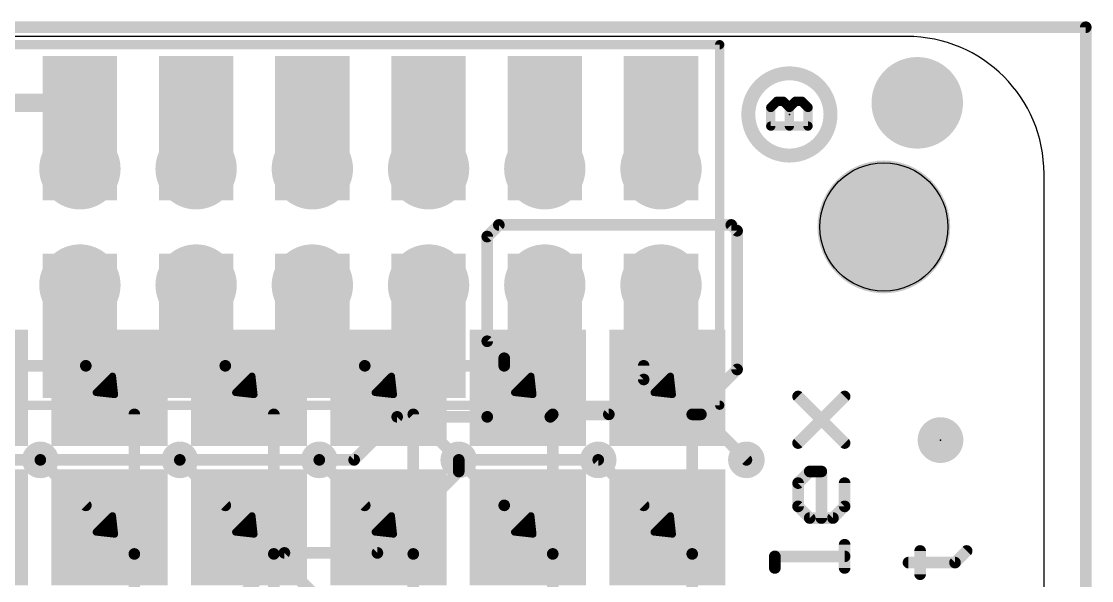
# Model space of a CAD drawing. Extents: x -0.1 to 66, y -0.1 to 31.
# Drawn here: x 42.65 to 66.04, y 18.78 to 30.99 of the extents above; entities that cross this region are included whole.
import ezdxf

# ---------------------------------------------------------------- set-up
doc = ezdxf.new("R2010")
doc.units = 0
for name, color, linetype in [('1', 12, 'CONTINUOUS'), ('16', 132, 'CONTINUOUS'), ('17', 110, 'CONTINUOUS'), ('18', 110, 'CONTINUOUS'), ('20', 53, 'CONTINUOUS'), ('21', 40, 'CONTINUOUS'), ('22', 6, 'CONTINUOUS'), ('23', 40, 'CONTINUOUS'), ('30', 253, 'CONTINUOUS'), ('32', 253, 'CONTINUOUS')]:
    doc.layers.add(name, color=color, linetype=linetype)

# ---------------------------------------------------------------- blocks, each defined once
blk = doc.blocks.new('RECT')
blk.add_solid([(-0.5, -0.5), (0.5, -0.5), (-0.5, 0.5), (0.5, 0.5)])
blk = doc.blocks.new('PIE')
at = {"const_width": 0.5}
blk.add_lwpolyline([(0, -0.25, 1), (0, 0.25, 1), (0, -0.25)], format="xyb", dxfattribs=at)
blk = doc.blocks.new('ROUNDP')
at = {"const_width": 0.5}
blk.add_lwpolyline([(0, -0.25, 1), (0, 0.25, 1), (0, -0.25)], format="xyb", dxfattribs=at)
blk = doc.blocks.new('ROUNDV')
at = {"const_width": 0.5}
blk.add_lwpolyline([(0, -0.25, 1), (0, 0.25, 1), (0, -0.25)], format="xyb", dxfattribs=at)

msp = doc.modelspace()

# ---------------------------------------------------------------- linework, layer by layer
at = {"layer": '1'}
for points, const_width in [([(31.23, 29.21), (43.93, 29.21)], 0.4064), ([(43.93, 29.21), (43.93, 27.77)], 0.4064), ([(52.832, 26.289), (53.086, 26.543)], 0.254), ([(53.086, 26.543), (58.166, 26.543)], 0.254), ([(58.166, 26.543), (58.293, 26.416)], 0.254), ([(58.293, 26.416), (58.293, 23.3868)], 0.254), ([(52.832, 24.003), (52.832, 26.289)], 0.254), ([(53.2034, 23.6316), (52.832, 24.003)], 0.254), ([(53.2034, 23.4665), (53.2034, 23.6316)], 0.254), ([(41.0114, 23.4665), (44.0594, 23.4665)], 0.254), ([(44.0594, 23.4665), (47.1074, 23.4665)], 0.254), ([(47.1074, 23.4665), (50.1554, 23.4665)], 0.254), ([(50.1554, 23.4665), (53.2034, 23.4665)], 0.254), ([(56.2514, 23.4665), (56.2514, 23.1679)], 0.254), ([(58.293, 23.3868), (57.312, 22.4059)], 0.254), ([(56.2514, 23.1679), (55.4894, 22.4059)], 0.254), ([(45.12, 22.4059), (45.12, 19.3579)], 0.254), ([(48.168, 19.3579), (48.168, 22.4059)], 0.254), ([(52.2097, 21.4122), (51.216, 22.4059)], 0.254), ([(51.216, 19.3579), (51.216, 22.4059)], 0.254), ([(52.832, 22.352), (54.2102, 22.352)], 0.254), ([(54.2102, 22.352), (54.264, 22.4059)], 0.254), ([(54.264, 19.3579), (54.264, 22.4059)], 0.254), ([(54.264, 22.4059), (55.4894, 22.4059)], 0.254), ([(57.312, 22.4059), (57.312, 19.3579)], 0.254), ([(57.312, 22.4059), (57.5025, 22.4059)], 0.254), ([(57.5025, 22.4059), (58.4962, 21.4122)], 0.254), ([(44.0594, 20.4185), (43.0657, 21.4122)], 0.254), ([(47.1074, 20.4185), (46.1137, 21.4122)], 0.254), ([(49.1617, 21.4122), (50.1554, 20.4185)], 0.254), ([(53.2034, 20.4185), (52.2097, 21.4122)], 0.254), ([(52.2097, 21.4122), (52.2097, 21.4122)], 0.254), ([(56.2514, 20.4185), (55.2577, 21.4122)], 0.254), ([(53.2034, 20.4185), (53.2034, 20.4185)], 0.254), ([(45.12, 19.3579), (45.12, 16.3099)], 0.254), ([(49.1617, 18.3642), (48.168, 19.3579)], 0.254), ([(48.168, 16.3099), (48.168, 19.3579)], 0.254), ([(51.216, 16.3099), (51.216, 19.3579)], 0.254), ([(54.264, 16.3099), (54.264, 19.3579)], 0.254), ([(57.312, 19.3579), (57.312, 16.3099)], 0.254)]:
    msp.add_lwpolyline(points, dxfattribs=dict(at, const_width=const_width))
for points, const_width in [([(44.0316, 29.21, 1), (43.8284, 29.21)], 0.2032), ([(43.93, 29.1084, 1), (43.93, 29.3116)], 0.2032), ([(43.8284, 27.77, 1), (44.0316, 27.77)], 0.2032), ([(53.086, 26.6065, 1), (53.086, 26.4795)], 0.127), ([(53.1309, 26.4981, 1), (53.0411, 26.5879)], 0.127), ([(58.2109, 26.5879, 1), (58.1211, 26.4981)], 0.127), ([(58.166, 26.4795, 1), (58.166, 26.6065)], 0.127), ([(58.3565, 26.416, 1), (58.2295, 26.416)], 0.127), ([(58.2481, 26.3711, 1), (58.3379, 26.4609)], 0.127), ([(52.8955, 26.289, 1), (52.7685, 26.289)], 0.127), ([(52.7871, 26.3339, 1), (52.8769, 26.2441)], 0.127), ([(52.8769, 24.0479, 1), (52.7871, 23.9581)], 0.127), ([(52.7685, 24.003, 1), (52.8955, 24.003)], 0.127), ([(53.2669, 23.6316, 1), (53.1399, 23.6316)], 0.127), ([(53.1585, 23.5867, 1), (53.2483, 23.6765)], 0.127), ([(44.0594, 23.53, 1), (44.0594, 23.403)], 0.127), ([(44.0594, 23.403, 1), (44.0594, 23.53)], 0.127), ([(47.1074, 23.53, 1), (47.1074, 23.403)], 0.127), ([(47.1074, 23.403, 1), (47.1074, 23.53)], 0.127), ([(50.1554, 23.53, 1), (50.1554, 23.403)], 0.127), ([(50.1554, 23.403, 1), (50.1554, 23.53)], 0.127), ([(53.1399, 23.4665, 1), (53.2669, 23.4665)], 0.127), ([(53.2034, 23.403, 1), (53.2034, 23.53)], 0.127), ([(56.3149, 23.4665, 1), (56.1879, 23.4665)], 0.127), ([(58.2295, 23.3868, 1), (58.3565, 23.3868)], 0.127), ([(58.3379, 23.3419, 1), (58.2481, 23.4317)], 0.127), ([(56.1879, 23.1679, 1), (56.3149, 23.1679)], 0.127), ([(56.2963, 23.123, 1), (56.2065, 23.2128)], 0.127), ([(45.1835, 22.4059, 1), (45.0565, 22.4059)], 0.127), ([(48.2315, 22.4059, 1), (48.1045, 22.4059)], 0.127), ([(51.2609, 22.4508, 1), (51.1711, 22.361)], 0.127), ([(51.2795, 22.4059, 1), (51.1525, 22.4059)], 0.127), ([(52.832, 22.4155, 1), (52.832, 22.2885)], 0.127), ([(54.1653, 22.3969, 1), (54.2551, 22.3071)], 0.127), ([(54.3275, 22.4059, 1), (54.2005, 22.4059)], 0.127), ([(54.264, 22.4694, 1), (54.264, 22.3424)], 0.127), ([(54.2102, 22.2885, 1), (54.2102, 22.4155)], 0.127), ([(54.3089, 22.361, 1), (54.2191, 22.4508)], 0.127), ([(55.4445, 22.4508, 1), (55.5343, 22.361)], 0.127), ([(55.4894, 22.3424, 1), (55.4894, 22.4694)], 0.127), ([(57.3755, 22.4059, 1), (57.2485, 22.4059)], 0.127), ([(57.312, 22.4694, 1), (57.312, 22.3424)], 0.127), ([(57.2671, 22.4508, 1), (57.3569, 22.361)], 0.127), ([(57.5474, 22.4508, 1), (57.4576, 22.361)], 0.127), ([(57.5025, 22.3424, 1), (57.5025, 22.4694)], 0.127), ([(43.1106, 21.4571, 1), (43.0208, 21.3673)], 0.127), ([(46.1586, 21.4571, 1), (46.0688, 21.3673)], 0.127), ([(49.2066, 21.4571, 1), (49.1168, 21.3673)], 0.127), ([(52.2546, 21.4571, 1), (52.1648, 21.3673)], 0.127), ([(52.2097, 21.4757, 1), (52.2097, 21.3487)], 0.127), ([(52.1648, 21.3673, 1), (52.2546, 21.4571)], 0.127), ([(52.2097, 21.3487, 1), (52.2097, 21.4757)], 0.127), ([(55.3026, 21.4571, 1), (55.2128, 21.3673)], 0.127), ([(58.4513, 21.3673, 1), (58.5411, 21.4571)], 0.127), ([(44.0145, 20.3736, 1), (44.1043, 20.4634)], 0.127), ([(47.0625, 20.3736, 1), (47.1523, 20.4634)], 0.127), ([(50.1105, 20.3736, 1), (50.2003, 20.4634)], 0.127), ([(53.2669, 20.4185, 1), (53.1399, 20.4185)], 0.127), ([(53.1399, 20.4185, 1), (53.2669, 20.4185)], 0.127), ([(53.1585, 20.3736, 1), (53.2483, 20.4634)], 0.127), ([(56.2065, 20.3736, 1), (56.2963, 20.4634)], 0.127), ([(45.1835, 19.3579, 1), (45.0565, 19.3579)], 0.127), ([(45.0565, 19.3579, 1), (45.1835, 19.3579)], 0.127), ([(48.2129, 19.4028, 1), (48.1231, 19.313)], 0.127), ([(48.2315, 19.3579, 1), (48.1045, 19.3579)], 0.127), ([(48.1045, 19.3579, 1), (48.2315, 19.3579)], 0.127), ([(51.2795, 19.3579, 1), (51.1525, 19.3579)], 0.127), ([(51.1525, 19.3579, 1), (51.2795, 19.3579)], 0.127), ([(54.3275, 19.3579, 1), (54.2005, 19.3579)], 0.127), ([(54.2005, 19.3579, 1), (54.3275, 19.3579)], 0.127), ([(57.3755, 19.3579, 1), (57.2485, 19.3579)], 0.127), ([(57.2485, 19.3579, 1), (57.3755, 19.3579)], 0.127)]:
    msp.add_lwpolyline(points, format="xyb", dxfattribs=dict(at, const_width=const_width))
at = {"layer": '16', "const_width": 0.254}
for points in [[(65.913, 30.861), (0, 30.861)], [(65.913, 0), (65.913, 30.861)], [(49.9237, 21.4122), (50.8635, 22.352)], [(50.8635, 22.352), (52.832, 22.352)], [(43.0657, 21.4122), (40.0177, 21.4122)], [(46.1137, 21.4122), (43.0657, 21.4122)], [(49.1617, 21.4122), (46.1137, 21.4122)], [(49.1617, 21.4122), (49.9237, 21.4122)], [(55.2577, 21.4122), (52.2097, 21.4122)], [(52.2097, 21.1582), (52.2097, 21.4122)], [(50.4317, 19.3802), (52.2097, 21.1582)], [(47.3837, 18.3642), (48.3997, 19.3802)], [(48.3997, 19.3802), (50.4317, 19.3802)]]:
    msp.add_lwpolyline(points, dxfattribs=at)
at = {"layer": '16', "const_width": 0.127}
for points in [[(65.9765, 30.861, 1), (65.8495, 30.861)], [(65.913, 30.7975, 1), (65.913, 30.9245)], [(50.8635, 22.4155, 1), (50.8635, 22.2885)], [(50.9084, 22.3071, 1), (50.8186, 22.3969)], [(52.832, 22.2885, 1), (52.832, 22.4155)], [(43.0657, 21.4757, 1), (43.0657, 21.3487)], [(43.0657, 21.3487, 1), (43.0657, 21.4757)], [(46.1137, 21.4757, 1), (46.1137, 21.3487)], [(46.1137, 21.3487, 1), (46.1137, 21.4757)], [(49.1617, 21.4757, 1), (49.1617, 21.3487)], [(49.1617, 21.3487, 1), (49.1617, 21.4757)], [(49.8788, 21.4571, 1), (49.9686, 21.3673)], [(49.9237, 21.3487, 1), (49.9237, 21.4757)], [(52.2097, 21.4757, 1), (52.2097, 21.3487)], [(52.2732, 21.4122, 1), (52.1462, 21.4122)], [(55.2577, 21.3487, 1), (55.2577, 21.4757)], [(52.2546, 21.1133, 1), (52.1648, 21.2031)], [(52.1462, 21.1582, 1), (52.2732, 21.1582)], [(48.3997, 19.4437, 1), (48.3997, 19.3167)], [(48.4446, 19.3353, 1), (48.3548, 19.4251)], [(50.3868, 19.4251, 1), (50.4766, 19.3353)], [(50.4317, 19.3167, 1), (50.4317, 19.4437)]]:
    msp.add_lwpolyline(points, format="xyb", dxfattribs=at)
at = {"layer": '20'}
for p, q in [((62, 30.6604), (3, 30.6604)), ((65, 3), (65, 27.6604))]:
    msp.add_line(p, q, dxfattribs=at)
msp.add_circle((61.5, 26.5), 1.4, dxfattribs=at)
msp.add_arc((62, 27.6604), 3, 0, 90, dxfattribs=at)
at = {"layer": '21'}
for points, const_width in [([(59.436, 28.058, 1), (59.436, 29.854, 1), (59.436, 28.058)], 0.3048), ([(59.1645, 29.2951, 1), (59.1645, 29.1935)], 0.1016), ([(59.2004, 29.2084, 1), (59.1286, 29.2802)], 0.1016), ([(59.336, 29.2802, 1), (59.2642, 29.2084)], 0.1016), ([(59.3001, 29.1935, 1), (59.3001, 29.2951)], 0.1016), ([(59.5712, 29.2951, 1), (59.5712, 29.1935)], 0.1016), ([(59.6072, 29.2084, 1), (59.5353, 29.2802)], 0.1016), ([(59.7427, 29.2802, 1), (59.6709, 29.2084)], 0.1016), ([(59.7068, 29.1935, 1), (59.7068, 29.2951)], 0.1016), ([(59.0797, 29.1087, 1), (58.9781, 29.1087)], 0.1016), ([(58.993, 29.1447, 1), (59.0648, 29.0728)], 0.1016), ([(59.3997, 29.1447, 1), (59.4716, 29.0728)], 0.1016), ([(59.4865, 29.1087, 1), (59.3849, 29.1087)], 0.1016), ([(59.3997, 29.0728, 1), (59.4716, 29.1447)], 0.1016), ([(59.8932, 29.1087, 1), (59.7916, 29.1087)], 0.1016), ([(59.8065, 29.0728, 1), (59.8783, 29.1447)], 0.1016), ([(59.0289, 28.7528, 1), (59.0289, 28.6512)], 0.1016), ([(59.8424, 28.6512, 1), (59.8424, 28.7528)], 0.1016), ([(58.9781, 28.702, 1), (59.0797, 28.702)], 0.1016), ([(59.3849, 28.702, 1), (59.4865, 28.702)], 0.1016), ([(59.7916, 28.702, 1), (59.8932, 28.702)], 0.1016), ([(44.5669, 23.2029, 1), (44.5669, 23.1267)], 0.0762), ([(44.6814, 23.2457, 1), (44.6057, 23.2373)], 0.0762), ([(44.6705, 23.2146, 1), (44.6166, 23.2685)], 0.0762), ([(44.6521, 23.1267, 1), (44.6521, 23.2029)], 0.0762), ([(47.6149, 23.2029, 1), (47.6149, 23.1267)], 0.0762), ([(47.7294, 23.2457, 1), (47.6537, 23.2373)], 0.0762), ([(47.7185, 23.2146, 1), (47.6646, 23.2685)], 0.0762), ([(47.7001, 23.1267, 1), (47.7001, 23.2029)], 0.0762), ([(50.6629, 23.2029, 1), (50.6629, 23.1267)], 0.0762), ([(50.7774, 23.2457, 1), (50.7017, 23.2373)], 0.0762), ([(50.7665, 23.2146, 1), (50.7126, 23.2685)], 0.0762), ([(50.7481, 23.1267, 1), (50.7481, 23.2029)], 0.0762), ([(53.7109, 23.2029, 1), (53.7109, 23.1267)], 0.0762), ([(53.8254, 23.2457, 1), (53.7497, 23.2373)], 0.0762), ([(53.8145, 23.2146, 1), (53.7606, 23.2685)], 0.0762), ([(53.7961, 23.1267, 1), (53.7961, 23.2029)], 0.0762), ([(56.7589, 23.2029, 1), (56.7589, 23.1267)], 0.0762), ([(56.8734, 23.2457, 1), (56.7977, 23.2373)], 0.0762), ([(56.8625, 23.2146, 1), (56.8086, 23.2685)], 0.0762), ([(56.8441, 23.1267, 1), (56.8441, 23.2029)], 0.0762), ([(44.2574, 22.9093, 1), (44.3113, 22.8554)], 0.0762), ([(44.2886, 22.9202, 1), (44.2802, 22.8444)], 0.0762), ([(44.4145, 23.0505, 1), (44.4145, 22.9743)], 0.0762), ([(44.4852, 22.8981, 1), (44.4852, 22.8219)], 0.0762), ([(44.669, 22.9743, 1), (44.669, 23.0505)], 0.0762), ([(44.686, 22.8219, 1), (44.686, 22.8981)], 0.0762), ([(47.3054, 22.9093, 1), (47.3593, 22.8554)], 0.0762), ([(47.3366, 22.9202, 1), (47.3282, 22.8444)], 0.0762), ([(47.4625, 23.0505, 1), (47.4625, 22.9743)], 0.0762), ([(47.5332, 22.8981, 1), (47.5332, 22.8219)], 0.0762), ([(47.717, 22.9743, 1), (47.717, 23.0505)], 0.0762), ([(47.734, 22.8219, 1), (47.734, 22.8981)], 0.0762), ([(50.3534, 22.9093, 1), (50.4073, 22.8554)], 0.0762), ([(50.3846, 22.9202, 1), (50.3762, 22.8444)], 0.0762), ([(50.5105, 23.0505, 1), (50.5105, 22.9743)], 0.0762), ([(50.5812, 22.8981, 1), (50.5812, 22.8219)], 0.0762), ([(50.765, 22.9743, 1), (50.765, 23.0505)], 0.0762), ([(50.782, 22.8219, 1), (50.782, 22.8981)], 0.0762), ([(53.4014, 22.9093, 1), (53.4553, 22.8554)], 0.0762), ([(53.4326, 22.9202, 1), (53.4242, 22.8444)], 0.0762), ([(53.5585, 23.0505, 1), (53.5585, 22.9743)], 0.0762), ([(53.6292, 22.8981, 1), (53.6292, 22.8219)], 0.0762), ([(53.813, 22.9743, 1), (53.813, 23.0505)], 0.0762), ([(53.83, 22.8219, 1), (53.83, 22.8981)], 0.0762), ([(56.4494, 22.9093, 1), (56.5033, 22.8554)], 0.0762), ([(56.4806, 22.9202, 1), (56.4722, 22.8444)], 0.0762), ([(56.6065, 23.0505, 1), (56.6065, 22.9743)], 0.0762), ([(56.6772, 22.8981, 1), (56.6772, 22.8219)], 0.0762), ([(56.861, 22.9743, 1), (56.861, 23.0505)], 0.0762), ([(56.878, 22.8219, 1), (56.878, 22.8981)], 0.0762), ([(59.6705, 22.841, 1), (59.5807, 22.7511)], 0.127), ([(60.6874, 22.7511, 1), (60.5976, 22.841)], 0.127), ([(44.6506, 22.8332, 1), (44.7263, 22.8416)], 0.0762), ([(44.6843, 22.7995, 1), (44.6927, 22.8753)], 0.0762), ([(47.6986, 22.8332, 1), (47.7743, 22.8416)], 0.0762), ([(47.7323, 22.7995, 1), (47.7407, 22.8753)], 0.0762), ([(50.7466, 22.8332, 1), (50.8223, 22.8416)], 0.0762), ([(50.7803, 22.7995, 1), (50.7887, 22.8753)], 0.0762), ([(53.7946, 22.8332, 1), (53.8703, 22.8416)], 0.0762), ([(53.8283, 22.7995, 1), (53.8367, 22.8753)], 0.0762), ([(56.8426, 22.8332, 1), (56.9183, 22.8416)], 0.0762), ([(56.8763, 22.7995, 1), (56.8847, 22.8753)], 0.0762), ([(59.5807, 21.8241, 1), (59.6705, 21.7343)], 0.127), ([(60.5976, 21.7343, 1), (60.6874, 21.8241)], 0.127), ([(59.8799, 21.2224, 1), (59.8799, 21.0954)], 0.127), ([(59.9248, 21.114, 1), (59.8349, 21.2038)], 0.127), ([(60.1976, 21.1589, 1), (60.0706, 21.1589)], 0.127), ([(60.1341, 21.0954, 1), (60.1341, 21.2224)], 0.127), ([(59.6891, 20.9047, 1), (59.5621, 20.9047)], 0.127), ([(59.5807, 20.9496, 1), (59.6705, 20.8598)], 0.127), ([(60.706, 20.9047, 1), (60.579, 20.9047)], 0.127), ([(59.6705, 20.4411, 1), (59.5807, 20.3513)], 0.127), ([(59.5621, 20.3962, 1), (59.6891, 20.3962)], 0.127), ([(60.579, 20.3962, 1), (60.706, 20.3962)], 0.127), ([(60.6874, 20.3513, 1), (60.5976, 20.4411)], 0.127), ([(44.5669, 20.1549, 1), (44.5669, 20.0787)], 0.0762), ([(44.6814, 20.1977, 1), (44.6057, 20.1893)], 0.0762), ([(44.6705, 20.1666, 1), (44.6166, 20.2205)], 0.0762), ([(44.6521, 20.0787, 1), (44.6521, 20.1549)], 0.0762), ([(47.6149, 20.1549, 1), (47.6149, 20.0787)], 0.0762), ([(47.7294, 20.1977, 1), (47.6537, 20.1893)], 0.0762), ([(47.7185, 20.1666, 1), (47.6646, 20.2205)], 0.0762), ([(47.7001, 20.0787, 1), (47.7001, 20.1549)], 0.0762), ([(50.6629, 20.1549, 1), (50.6629, 20.0787)], 0.0762), ([(50.7774, 20.1977, 1), (50.7017, 20.1893)], 0.0762), ([(50.7665, 20.1666, 1), (50.7126, 20.2205)], 0.0762), ([(50.7481, 20.0787, 1), (50.7481, 20.1549)], 0.0762), ([(53.7109, 20.1549, 1), (53.7109, 20.0787)], 0.0762), ([(53.8254, 20.1977, 1), (53.7497, 20.1893)], 0.0762), ([(53.8145, 20.1666, 1), (53.7606, 20.2205)], 0.0762), ([(53.7961, 20.0787, 1), (53.7961, 20.1549)], 0.0762), ([(56.7589, 20.1549, 1), (56.7589, 20.0787)], 0.0762), ([(56.8734, 20.1977, 1), (56.7977, 20.1893)], 0.0762), ([(56.8625, 20.1666, 1), (56.8086, 20.2205)], 0.0762), ([(56.8441, 20.0787, 1), (56.8441, 20.1549)], 0.0762), ([(59.8799, 20.2055, 1), (59.8799, 20.0785)], 0.127), ([(59.8349, 20.0971, 1), (59.9248, 20.1869)], 0.127), ([(60.0706, 20.142, 1), (60.1976, 20.142)], 0.127), ([(60.3434, 20.1869, 1), (60.4332, 20.0971)], 0.127), ([(60.3883, 20.0785, 1), (60.3883, 20.2055)], 0.127), ([(44.2574, 19.8613, 1), (44.3113, 19.8074)], 0.0762), ([(44.2886, 19.8722, 1), (44.2802, 19.7964)], 0.0762), ([(44.4145, 20.0025, 1), (44.4145, 19.9263)], 0.0762), ([(44.4852, 19.8501, 1), (44.4852, 19.7739)], 0.0762), ([(44.669, 19.9263, 1), (44.669, 20.0025)], 0.0762), ([(44.686, 19.7739, 1), (44.686, 19.8501)], 0.0762), ([(47.3054, 19.8613, 1), (47.3593, 19.8074)], 0.0762), ([(47.3366, 19.8722, 1), (47.3282, 19.7964)], 0.0762), ([(47.4625, 20.0025, 1), (47.4625, 19.9263)], 0.0762), ([(47.5332, 19.8501, 1), (47.5332, 19.7739)], 0.0762), ([(47.717, 19.9263, 1), (47.717, 20.0025)], 0.0762), ([(47.734, 19.7739, 1), (47.734, 19.8501)], 0.0762), ([(50.3534, 19.8613, 1), (50.4073, 19.8074)], 0.0762), ([(50.3846, 19.8722, 1), (50.3762, 19.7964)], 0.0762), ([(50.5105, 20.0025, 1), (50.5105, 19.9263)], 0.0762), ([(50.5812, 19.8501, 1), (50.5812, 19.7739)], 0.0762), ([(50.765, 19.9263, 1), (50.765, 20.0025)], 0.0762), ([(50.782, 19.7739, 1), (50.782, 19.8501)], 0.0762), ([(53.4014, 19.8613, 1), (53.4553, 19.8074)], 0.0762), ([(53.4326, 19.8722, 1), (53.4242, 19.7964)], 0.0762), ([(53.5585, 20.0025, 1), (53.5585, 19.9263)], 0.0762), ([(53.6292, 19.8501, 1), (53.6292, 19.7739)], 0.0762), ([(53.813, 19.9263, 1), (53.813, 20.0025)], 0.0762), ([(53.83, 19.7739, 1), (53.83, 19.8501)], 0.0762), ([(56.4494, 19.8613, 1), (56.5033, 19.8074)], 0.0762), ([(56.4806, 19.8722, 1), (56.4722, 19.7964)], 0.0762), ([(56.6065, 20.0025, 1), (56.6065, 19.9263)], 0.0762), ([(56.6772, 19.8501, 1), (56.6772, 19.7739)], 0.0762), ([(56.861, 19.9263, 1), (56.861, 20.0025)], 0.0762), ([(56.878, 19.7739, 1), (56.878, 19.8501)], 0.0762), ([(44.6506, 19.7852, 1), (44.7263, 19.7936)], 0.0762), ([(44.6843, 19.7515, 1), (44.6927, 19.8273)], 0.0762), ([(47.6986, 19.7852, 1), (47.7743, 19.7936)], 0.0762), ([(47.7323, 19.7515, 1), (47.7407, 19.8273)], 0.0762), ([(50.7466, 19.7852, 1), (50.8223, 19.7936)], 0.0762), ([(50.7803, 19.7515, 1), (50.7887, 19.8273)], 0.0762), ([(53.7946, 19.7852, 1), (53.8703, 19.7936)], 0.0762), ([(53.8283, 19.7515, 1), (53.8367, 19.8273)], 0.0762), ([(56.8426, 19.7852, 1), (56.9183, 19.7936)], 0.0762), ([(56.8763, 19.7515, 1), (56.8847, 19.8273)], 0.0762), ([(60.706, 19.559, 1), (60.579, 19.559)], 0.127), ([(59.1807, 19.3048, 1), (59.0537, 19.3048)], 0.127), ([(59.1172, 19.3683, 1), (59.1172, 19.2413)], 0.127), ([(60.6425, 19.2413, 1), (60.6425, 19.3683)], 0.127), ([(62.3561, 19.4226, 1), (62.2291, 19.4226)], 0.127), ([(63.3544, 19.3777, 1), (63.2646, 19.4675)], 0.127), ([(62.0384, 19.2319, 1), (62.0384, 19.1049)], 0.127), ([(63.0104, 19.2133, 1), (63.1002, 19.1235)], 0.127), ([(63.0553, 19.1049, 1), (63.0553, 19.2319)], 0.127), ([(59.0537, 19.0506, 1), (59.1807, 19.0506)], 0.127), ([(60.579, 19.0506, 1), (60.706, 19.0506)], 0.127), ([(62.2291, 18.9142, 1), (62.3561, 18.9142)], 0.127)]:
    msp.add_lwpolyline(points, format="xyb", dxfattribs=dict(at, const_width=const_width))
for points, const_width in [([(59.0289, 29.1087), (59.1645, 29.2443)], 0.2032), ([(59.1645, 29.2443), (59.3001, 29.2443)], 0.2032), ([(59.3001, 29.2443), (59.4357, 29.1087)], 0.2032), ([(59.4357, 29.1087), (59.5712, 29.2443)], 0.2032), ([(59.5712, 29.2443), (59.7068, 29.2443)], 0.2032), ([(59.7068, 29.2443), (59.8424, 29.1087)], 0.2032), ([(59.0289, 28.702), (59.0289, 29.1087)], 0.2032), ([(59.4357, 28.702), (59.4357, 29.1087)], 0.2032), ([(59.8424, 29.1087), (59.8424, 28.702)], 0.2032), ([(59.8424, 28.702), (59.0289, 28.702)], 0.2032), ([(44.6436, 23.2415), (44.2844, 22.8823)], 0.1524), ([(44.5669, 23.1648), (44.6521, 23.1648)], 0.1524), ([(44.6885, 22.8374), (44.6436, 23.2415)], 0.1524), ([(47.6916, 23.2415), (47.3324, 22.8823)], 0.1524), ([(47.6149, 23.1648), (47.7001, 23.1648)], 0.1524), ([(47.7365, 22.8374), (47.6916, 23.2415)], 0.1524), ([(50.7396, 23.2415), (50.3804, 22.8823)], 0.1524), ([(50.6629, 23.1648), (50.7481, 23.1648)], 0.1524), ([(50.7845, 22.8374), (50.7396, 23.2415)], 0.1524), ([(53.7876, 23.2415), (53.4284, 22.8823)], 0.1524), ([(53.7109, 23.1648), (53.7961, 23.1648)], 0.1524), ([(53.8325, 22.8374), (53.7876, 23.2415)], 0.1524), ([(56.8356, 23.2415), (56.4764, 22.8823)], 0.1524), ([(56.7589, 23.1648), (56.8441, 23.1648)], 0.1524), ([(56.8805, 22.8374), (56.8356, 23.2415)], 0.1524), ([(44.2844, 22.8823), (44.6885, 22.8374)], 0.1524), ([(44.4145, 23.0124), (44.669, 23.0124)], 0.1524), ([(44.4852, 22.86), (44.686, 22.86)], 0.1524), ([(47.3324, 22.8823), (47.7365, 22.8374)], 0.1524), ([(47.4625, 23.0124), (47.717, 23.0124)], 0.1524), ([(47.5332, 22.86), (47.734, 22.86)], 0.1524), ([(50.3804, 22.8823), (50.7845, 22.8374)], 0.1524), ([(50.5105, 23.0124), (50.765, 23.0124)], 0.1524), ([(50.5812, 22.86), (50.782, 22.86)], 0.1524), ([(53.4284, 22.8823), (53.8325, 22.8374)], 0.1524), ([(53.5585, 23.0124), (53.813, 23.0124)], 0.1524), ([(53.6292, 22.86), (53.83, 22.86)], 0.1524), ([(56.4764, 22.8823), (56.8805, 22.8374)], 0.1524), ([(56.6065, 23.0124), (56.861, 23.0124)], 0.1524), ([(56.6772, 22.86), (56.878, 22.86)], 0.1524), ([(59.6256, 21.7792), (60.6425, 22.7961)], 0.254), ([(60.6425, 21.7792), (59.6256, 22.7961)], 0.254), ([(59.6256, 20.9047), (59.8799, 21.1589)], 0.254), ([(59.8799, 21.1589), (60.1341, 21.1589)], 0.254), ([(60.1341, 21.1589), (60.1341, 20.142)], 0.254), ([(59.6256, 20.3962), (59.6256, 20.9047)], 0.254), ([(60.6425, 20.9047), (60.6425, 20.3962)], 0.254), ([(59.8799, 20.142), (59.6256, 20.3962)], 0.254), ([(60.6425, 20.3962), (60.3883, 20.142)], 0.254), ([(44.6436, 20.1935), (44.2844, 19.8343)], 0.1524), ([(44.5669, 20.1168), (44.6521, 20.1168)], 0.1524), ([(44.6885, 19.7894), (44.6436, 20.1935)], 0.1524), ([(47.6916, 20.1935), (47.3324, 19.8343)], 0.1524), ([(47.6149, 20.1168), (47.7001, 20.1168)], 0.1524), ([(47.7365, 19.7894), (47.6916, 20.1935)], 0.1524), ([(50.7396, 20.1935), (50.3804, 19.8343)], 0.1524), ([(50.6629, 20.1168), (50.7481, 20.1168)], 0.1524), ([(50.7845, 19.7894), (50.7396, 20.1935)], 0.1524), ([(53.7876, 20.1935), (53.4284, 19.8343)], 0.1524), ([(53.7109, 20.1168), (53.7961, 20.1168)], 0.1524), ([(53.8325, 19.7894), (53.7876, 20.1935)], 0.1524), ([(56.8356, 20.1935), (56.4764, 19.8343)], 0.1524), ([(56.7589, 20.1168), (56.8441, 20.1168)], 0.1524), ([(56.8805, 19.7894), (56.8356, 20.1935)], 0.1524), ([(60.3883, 20.142), (59.8799, 20.142)], 0.254), ([(44.2844, 19.8343), (44.6885, 19.7894)], 0.1524), ([(44.4145, 19.9644), (44.669, 19.9644)], 0.1524), ([(44.4852, 19.812), (44.686, 19.812)], 0.1524), ([(47.3324, 19.8343), (47.7365, 19.7894)], 0.1524), ([(47.4625, 19.9644), (47.717, 19.9644)], 0.1524), ([(47.5332, 19.812), (47.734, 19.812)], 0.1524), ([(50.3804, 19.8343), (50.7845, 19.7894)], 0.1524), ([(50.5105, 19.9644), (50.765, 19.9644)], 0.1524), ([(50.5812, 19.812), (50.782, 19.812)], 0.1524), ([(53.4284, 19.8343), (53.8325, 19.7894)], 0.1524), ([(53.5585, 19.9644), (53.813, 19.9644)], 0.1524), ([(53.6292, 19.812), (53.83, 19.812)], 0.1524), ([(56.4764, 19.8343), (56.8805, 19.7894)], 0.1524), ([(56.6065, 19.9644), (56.861, 19.9644)], 0.1524), ([(56.6772, 19.812), (56.878, 19.812)], 0.1524), ([(60.6425, 19.0506), (60.6425, 19.559)], 0.254), ([(59.1172, 19.0506), (59.1172, 19.3048)], 0.254), ([(59.1172, 19.3048), (60.6425, 19.3048)], 0.254), ([(62.2926, 18.9142), (62.2926, 19.4226)], 0.254), ([(63.0553, 19.1684), (63.3095, 19.4226)], 0.254), ([(62.0384, 19.1684), (63.0553, 19.1684)], 0.254)]:
    msp.add_lwpolyline(points, dxfattribs=dict(at, const_width=const_width))
at = {"layer": '22', "const_width": 0.2032}
for points in [[(57.912, 30.48), (9.652, 30.48)], [(57.912, 22.606), (57.912, 30.48)], [(7.112, 22.606), (57.912, 22.606)]]:
    msp.add_lwpolyline(points, dxfattribs=at)
at = {"layer": '22', "const_width": 0.1016}
for points in [[(57.9628, 30.48, 1), (57.8612, 30.48)], [(57.912, 30.4292, 1), (57.912, 30.5308)], [(57.912, 22.5552, 1), (57.912, 22.6568)], [(57.8612, 22.606, 1), (57.9628, 22.606)]]:
    msp.add_lwpolyline(points, format="xyb", dxfattribs=at)
at = {"layer": '23'}
for p in [(59.436, 28.956), (44.5897, 22.9362), (47.6377, 22.9362), (50.6857, 22.9362), (53.7337, 22.9362), (56.7817, 22.9362), (62.738, 21.844), (44.5897, 19.8882), (47.6377, 19.8882), (50.6857, 19.8882), (53.7337, 19.8882), (56.7817, 19.8882)]:
    msp.add_point(p, dxfattribs=at)
at = {"layer": '30'}
for points, const_width in [([(62.23, 29.96, 0.4142), (61.48, 29.21)], 0.5), ([(62.98, 29.21, 0.4142), (62.23, 29.96)], 0.5), ([(62.23, 30.085, 1), (62.23, 29.835)], 0.25), ([(62.23, 29.835, 1), (62.23, 30.085)], 0.25), ([(61.48, 29.21, 0.4142), (62.23, 28.46)], 0.5), ([(61.605, 29.21, 1), (61.355, 29.21)], 0.25), ([(61.355, 29.21, 1), (61.605, 29.21)], 0.25), ([(62.23, 28.46, 0.4142), (62.98, 29.21)], 0.5), ([(63.105, 29.21, 1), (62.855, 29.21)], 0.25), ([(62.855, 29.21, 1), (63.105, 29.21)], 0.25), ([(62.23, 28.585, 1), (62.23, 28.335)], 0.25), ([(62.23, 28.335, 1), (62.23, 28.585)], 0.25), ([(61.5, 25.7746, 1), (61.5, 27.2254, 1), (61.5, 25.7746)], 1.4508)]:
    msp.add_lwpolyline(points, format="xyb", dxfattribs=dict(at, const_width=const_width))

# ---------------------------------------------------------------- block references
at = {"layer": '1', "xscale": 0.8, "yscale": 0.8, "rotation": 225}
for p in [(44.0594, 23.4665), (47.1074, 23.4665), (50.1554, 23.4665), (53.2034, 23.4665), (56.2514, 23.4665), (45.12, 22.4059), (48.168, 22.4059), (51.216, 22.4059), (54.264, 22.4059), (57.312, 22.4059), (44.0594, 20.4185), (47.1074, 20.4185), (50.1554, 20.4185), (53.2034, 20.4185), (56.2514, 20.4185), (45.12, 19.3579), (48.168, 19.3579), (51.216, 19.3579), (54.264, 19.3579), (57.312, 19.3579)]:
    msp.add_blockref('RECT', p, dxfattribs=at)
at = {"layer": '1'}
msp.add_blockref('PIE', (62.738, 21.844), dxfattribs=at)
at = {"layer": '16', "xscale": 3.048, "yscale": 1.524}
for p, rotation in [((43.9296, 28.6574), 270), ((46.4696, 28.6574), 270), ((49.0096, 28.6574), 270), ((51.5496, 28.6574), 270), ((54.0896, 28.6574), 270), ((56.6296, 28.6574), 270), ((43.9296, 24.3394), 90), ((46.4696, 24.3394), 90), ((49.0096, 24.3394), 90), ((51.5496, 24.3394), 90), ((54.0896, 24.3394), 90), ((56.6296, 24.3394), 90)]:
    msp.add_blockref('RECT', p, dxfattribs=dict(at, rotation=rotation))
at = {"layer": '16'}
msp.add_blockref('PIE', (62.23, 29.21), dxfattribs=at)
at = {"layer": '17', "xscale": 1.6764, "yscale": 1.6764}
for p in [(43.93, 27.77), (43.93, 27.77), (46.47, 27.77), (46.47, 27.77), (49.01, 27.77), (49.01, 27.77), (51.55, 27.77), (51.55, 27.77), (54.09, 27.77), (54.09, 27.77), (56.63, 27.77), (56.63, 27.77), (43.93, 25.23), (43.93, 25.23), (46.47, 25.23), (46.47, 25.23), (49.01, 25.23), (49.01, 25.23), (51.55, 25.23), (51.55, 25.23), (54.09, 25.23), (54.09, 25.23), (56.63, 25.23), (56.63, 25.23)]:
    msp.add_blockref('ROUNDP', p, dxfattribs=at)
at = {"layer": '18', "xscale": 0.8001, "yscale": 0.8001}
for p in [(52.832, 22.352), (52.832, 22.352), (43.0657, 21.4122), (43.0657, 21.4122), (46.1137, 21.4122), (46.1137, 21.4122), (49.1617, 21.4122), (49.1617, 21.4122), (52.2097, 21.4122), (52.2097, 21.4122), (55.2577, 21.4122), (55.2577, 21.4122), (58.4962, 21.4122), (58.4962, 21.4122)]:
    msp.add_blockref('ROUNDV', p, dxfattribs=at)
at = {"layer": '21', "xscale": 2.54, "yscale": 2.54}
for p in [(41.529, 22.987), (44.577, 22.987), (47.625, 22.987), (50.673, 22.987), (53.721, 22.987), (56.769, 22.987), (41.529, 19.939), (44.577, 19.939), (47.625, 19.939), (50.673, 19.939), (53.721, 19.939), (56.769, 19.939)]:
    msp.add_blockref('RECT', p, dxfattribs=at)
at = {"layer": '21', "xscale": 0.762, "yscale": 0.127, "rotation": 225}
for p in [(44.7334, 22.7925), (47.7814, 22.7925), (50.8294, 22.7925), (53.8774, 22.7925), (56.9254, 22.7925), (44.7334, 19.7445), (47.7814, 19.7445), (50.8294, 19.7445), (53.8774, 19.7445), (56.9254, 19.7445)]:
    msp.add_blockref('RECT', p, dxfattribs=at)
at = {"layer": '30', "xscale": 3.1496, "yscale": 1.6256}
for p, rotation in [((43.9296, 28.6574), 270), ((46.4696, 28.6574), 270), ((49.0096, 28.6574), 270), ((51.5496, 28.6574), 270), ((54.0896, 28.6574), 270), ((56.6296, 28.6574), 270), ((43.9296, 24.3394), 90), ((46.4696, 24.3394), 90), ((49.0096, 24.3394), 90), ((51.5496, 24.3394), 90), ((54.0896, 24.3394), 90), ((56.6296, 24.3394), 90)]:
    msp.add_blockref('RECT', p, dxfattribs=dict(at, rotation=rotation))
at = {"layer": '30'}
for name, p, xscale, yscale in [('PIE', (62.23, 29.21), 1.1016, 1.1016), ('ROUNDP', (43.93, 27.77), 1.778, 1.778), ('ROUNDP', (46.47, 27.77), 1.778, 1.778), ('ROUNDP', (49.01, 27.77), 1.778, 1.778), ('ROUNDP', (51.55, 27.77), 1.778, 1.778), ('ROUNDP', (54.09, 27.77), 1.778, 1.778), ('ROUNDP', (56.63, 27.77), 1.778, 1.778), ('ROUNDP', (43.93, 25.23), 1.778, 1.778), ('ROUNDP', (46.47, 25.23), 1.778, 1.778), ('ROUNDP', (49.01, 25.23), 1.778, 1.778), ('ROUNDP', (51.55, 25.23), 1.778, 1.778), ('ROUNDP', (54.09, 25.23), 1.778, 1.778), ('ROUNDP', (56.63, 25.23), 1.778, 1.778)]:
    msp.add_blockref(name, p, dxfattribs=dict(at, xscale=xscale, yscale=yscale))
at = {"layer": '32', "xscale": 1.5, "yscale": 1.9}
for p in [(43.91, 29.25), (46.45, 29.25), (48.99, 29.25), (51.53, 29.25), (54.07, 29.25), (56.61, 29.25)]:
    msp.add_blockref('RECT', p, dxfattribs=at)
at = {"layer": '32', "xscale": 1.5, "yscale": 1.9, "rotation": 180}
for p in [(43.93, 23.8), (46.47, 23.8), (49.01, 23.8), (51.55, 23.8), (54.09, 23.8), (56.63, 23.8)]:
    msp.add_blockref('RECT', p, dxfattribs=at)

doc.saveas('drawing.dxf')
